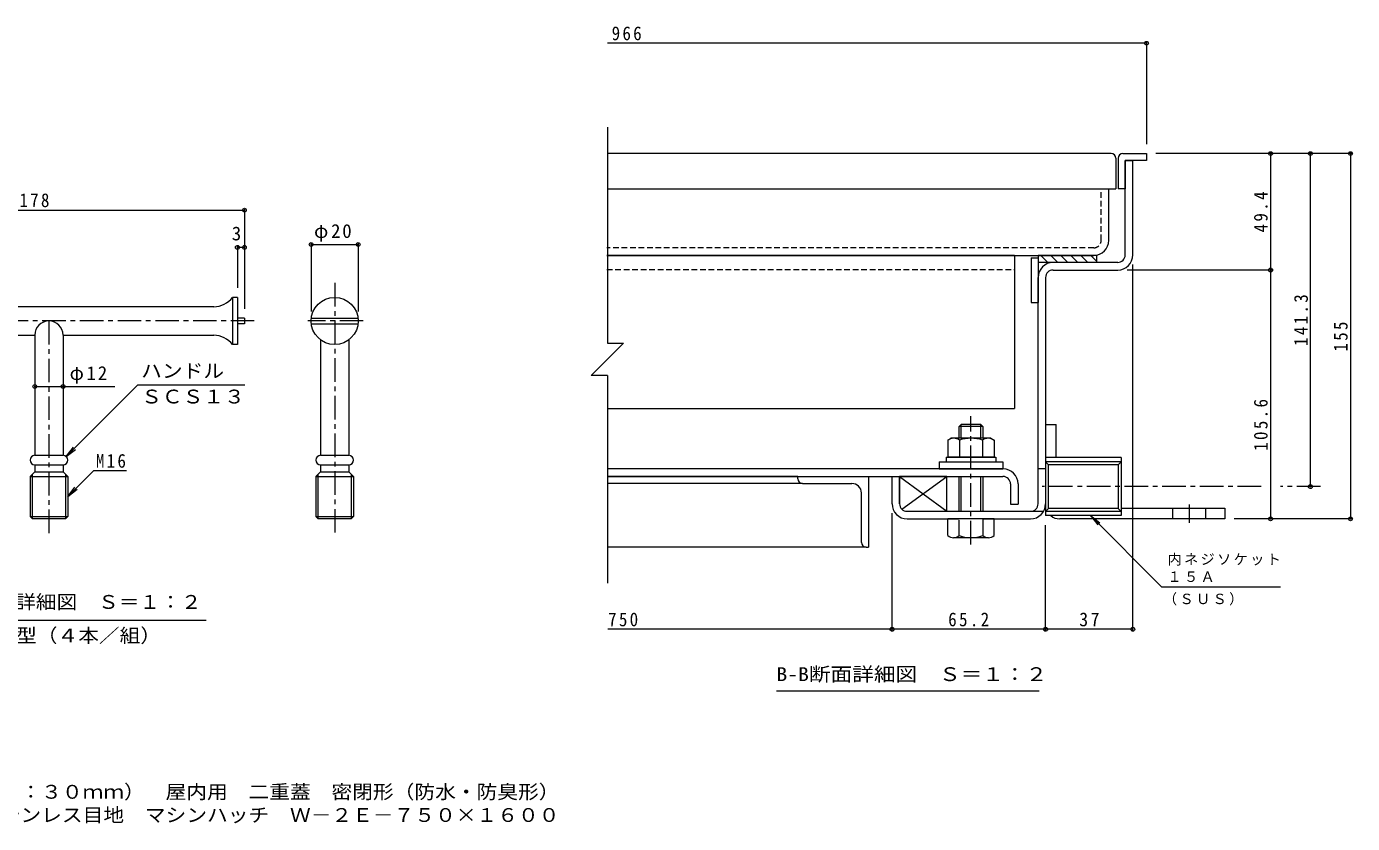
# Model space of a CAD drawing. Units: millimetres on the paper, enlarged 10 times, with parts at other scales. Extents: x -2620 to 2776, y -1962 to 1690.
# Drawn here: x -135 to 2679, y -1962 to -271 of the extents above; entities that cross this region are included whole.
import ezdxf
from ezdxf.enums import TextEntityAlignment as Align

# ---------------------------------------------------------------- set-up
doc = ezdxf.new("R2010")
doc.units = ezdxf.units.MM
doc.header["$LTSCALE"] = 10
doc.header["$PDMODE"] = 32
doc.header["$PDSIZE"] = 8
doc.linetypes.add('CHAIN1', pattern=[8, 5, -1, 1, -1])
doc.linetypes.add('DASHED1', pattern=[1.8, 1.2, -0.6])
for name, color, linetype, lineweight in [('D-1', 2, 'Continuous', 9), ('D-2', 3, 'Continuous', 9), ('D-3', 4, 'Continuous', 9), ('D-5', 7, 'Continuous', 9), ('D-6', 6, 'Continuous', 9), ('D-7', 5, 'Continuous', 5), ('D-9', 134, 'Continuous', 5), ('D-A', 3, 'Continuous', 9), ('D-B', 6, 'Continuous', 9), ('D-E', 3, 'Continuous', 9), ('D-F', 7, 'Continuous', 9), ('F-5_F-5ﾚｲﾔ', 7, 'Continuous', 9)]:
    doc.layers.add(name, color=color, linetype=linetype, lineweight=lineweight)
doc.styles.add('ＭＳ ゴシック', font='')
doc.styles.get('ＭＳ ゴシック').set_extended_font_data('MS Gothic')

msp = doc.modelspace()

# ---------------------------------------------------------------- linework, layer by layer
at = {"layer": 'D-1'}
for p, q in [((2196.9, -555.96), (2212.9, -555.96)), ((2196.9, -755.96), (2196.9, -555.96)), ((2212.9, -755.96), (2212.9, -555.96)), ((2180.9, -771.96), (2043.9, -771.96)), ((2043.9, -787.96), (2180.9, -787.96)), ((2011.9, -1283.96), (2011.9, -803.96)), ((2027.9, -803.96), (2027.9, -1283.96)), ((2027.9, -1209.96), (2011.9, -1209.96)), ((2187.9, -1186.08), (2027.9, -1186.08)), ((2027.9, -1186.08), (2027.9, -1309.08)), ((2182.09, -1201), (2033.71, -1201)), ((2033.71, -1294.16), (2033.71, -1201)), ((2187.9, -1195.19), (2182.09, -1201)), ((2182.09, -1201), (2182.09, -1294.16)), ((2187.9, -1186.08), (2187.9, -1309.08)), ((1717.9, -1283.96), (1717.9, -1225.96)), ((2027.9, -1299.97), (2033.71, -1294.16)), ((2182.09, -1294.16), (2033.71, -1294.16)), ((2187.9, -1299.97), (2182.09, -1294.16)), ((1733.9, -1299.96), (2023.61, -1299.96)), ((1733.9, -1315.96), (1844.4, -1315.96)), ((1894.4, -1315.96), (1995.9, -1315.96)), ((2187.9, -1299.97), (2027.9, -1299.97)), ((2187.9, -1309.08), (2027.9, -1309.08))]:
    msp.add_line(p, q, dxfattribs=at)
for points in [[(2187.9, -1195.19), (2027.9, -1195.19), (2033.71, -1201)], [(1701.9, -1283.96), (1701.9, -1225.96), (1717.9, -1225.96)]]:
    msp.add_lwpolyline(points, dxfattribs=at)
for centre, radius, start, end in [((2180.9, -755.96), 16, 270, 0), ((2180.9, -755.96), 32, 270, 0), ((2043.9, -803.96), 32, 90, 180), ((2043.9, -803.96), 16, 90, 180), ((1733.9, -1283.96), 32, 180, 270), ((1733.9, -1283.96), 16, 180, 270), ((1995.9, -1283.96), 32, 270, 0), ((1995.9, -1283.96), 16, 270, 0)]:
    msp.add_arc(centre, radius, start, end, dxfattribs=at)
at = {"layer": 'D-2', "linetype": 'DASHED1'}
for p, q in [((2145.9, -724.96), (2145.9, -615.96)), ((2129.9, -740.96), (1096.32, -740.96))]:
    msp.add_line(p, q, dxfattribs=at)
at = {"layer": 'D-2'}
for p, q in [((2161.9, -724.96), (2161.9, -615.96)), ((1096.38, -756.96), (2129.9, -756.96))]:
    msp.add_line(p, q, dxfattribs=at)
msp.add_arc((2129.9, -724.96), 32, 270, 0, dxfattribs=at)
at = {"layer": 'D-2', "linetype": 'DASHED1'}
msp.add_arc((2129.9, -724.96), 16, 270, 0, dxfattribs=at)
at = {"layer": 'D-3'}
for p, q in [((2176.9, -550.96), (2176.9, -615.96)), ((2181.9, -550.96), (2181.9, -615.96)), ((2191.9, -540.96), (2241.9, -540.96)), ((2241.9, -555.96), (2196.9, -555.96)), ((2196.9, -555.96), (2196.9, -615.96)), ((2241.9, -540.96), (2241.9, -555.96)), ((1097.64, -615.96), (2176.9, -615.96)), ((2196.9, -615.96), (2181.9, -615.96))]:
    msp.add_line(p, q, dxfattribs=at)
msp.add_lwpolyline([(2166.9, -540.96), (2116.9, -540.96), (1097.64, -540.96)], dxfattribs=at)
for centre, start, end in [((2166.9, -550.96), 0, 90), ((2191.9, -550.96), 90, 180)]:
    msp.add_arc(centre, 10, start, end, dxfattribs=at)
at = {"layer": 'D-5', "color": 3, "linetype": 'CHAIN1'}
for p, q in [((518.92, -815.04), (518.92, -1352.19)), ((348.35, -896.12), (-580.1, -896.12)), ((-87.61, -896.12), (-87.61, -1352.19)), ((579.68, -896.12), (461.93, -896.12))]:
    msp.add_line(p, q, dxfattribs=at)
at = {"layer": 'D-5', "color": 3}
for p, q in [((302.39, -846.12), (302.39, -946.12)), ((312.39, -846.12), (302.39, -846.12)), ((312.39, -846.12), (312.39, -946.12)), ((327.39, -890.37), (312.39, -890.37)), ((327.39, -890.37), (327.39, -901.87)), ((469.25, -890.37), (568.59, -890.37)), ((-57.61, -926.12), (262.39, -926.12)), ((-57.61, -926.12), (-57.61, -1181.12)), ((327.39, -901.87), (312.39, -901.87)), ((469.25, -901.87), (568.59, -901.87)), ((312.39, -946.12), (302.39, -946.12)), ((488.92, -936.12), (488.92, -1181.12)), ((548.92, -936.12), (548.92, -1181.12)), ((488.92, -1181.12), (548.92, -1181.12)), ((-117.61, -1201.12), (-117.61, -1216.12)), ((488.92, -1201.12), (548.92, -1201.12)), ((488.92, -1201.12), (488.92, -1216.12)), ((548.92, -1201.12), (548.92, -1216.12)), ((-127.61, -1226.12), (-117.61, -1216.12)), ((-127.61, -1226.12), (-127.61, -1310.85)), ((-122.61, -1316.12), (-122.61, -1221.12)), ((-117.61, -1216.12), (-57.61, -1216.12)), ((-47.61, -1226.12), (-57.61, -1216.12)), ((-52.61, -1221.12), (-52.61, -1316.12)), ((478.92, -1226.12), (488.92, -1216.12)), ((478.92, -1226.12), (478.92, -1310.85)), ((483.92, -1316.12), (483.92, -1221.12)), ((488.92, -1216.12), (548.92, -1216.12)), ((558.92, -1226.12), (548.92, -1216.12)), ((553.92, -1221.12), (553.92, -1316.12)), ((-127.61, -1310.85), (-47.61, -1310.85)), ((-127.61, -1310.85), (-122.61, -1316.12)), ((-52.61, -1316.12), (-122.61, -1316.12)), ((-52.61, -1316.12), (-47.61, -1310.85)), ((478.92, -1310.85), (558.92, -1310.85)), ((478.92, -1310.85), (483.92, -1316.12)), ((553.92, -1316.12), (483.92, -1316.12)), ((553.92, -1316.12), (558.92, -1310.85))]:
    msp.add_line(p, q, dxfattribs=at)
at = {"layer": 'D-5'}
for p, q in [((-57.61, -1035.26), (52.47, -1035.26)), ((101.33, -1031.7), (328.21, -1031.7)), ((-50.78, -1183.82), (-30.94, -1168.6)), ((7.52, -1213.36), (77.23, -1213.36)), ((-47.61, -1268.48), (-27.78, -1253.26)), ((2123.19, -1309.08), (2138.41, -1328.91)), ((2273.92, -1459.8), (2526.65, -1459.8)), ((-423.48, -1530.64), (246.52, -1530.64)), ((2014.07, -1681.39), (1456.57, -1681.39))]:
    msp.add_line(p, q, dxfattribs=at)
at = {"layer": 'D-5', "color": 3}
for points in [[(262.39, -866.12), (-562.61, -866.12), (-562.61, -926.12), (-117.61, -926.12)], [(-117.61, -926.12), (-117.61, -1181.12), (-57.61, -1181.12)], [(-117.61, -1201.12), (-57.61, -1201.12), (-57.61, -1216.12)], [(-127.61, -1226.12), (-47.61, -1226.12), (-47.61, -1310.85)], [(478.92, -1226.12), (558.92, -1226.12), (558.92, -1310.85)]]:
    msp.add_lwpolyline(points, dxfattribs=at)
at = {"layer": 'D-5'}
for points in [[(101.33, -1031.7), (-50.78, -1183.82), (-35.56, -1163.98)], [(7.52, -1213.36), (-47.61, -1268.48), (-32.39, -1248.65)], [(2273.92, -1459.8), (2123.19, -1309.08), (2143.03, -1324.3)]]:
    msp.add_lwpolyline(points, dxfattribs=at)
at = {"layer": 'D-5', "color": 3}
msp.add_circle((518.92, -896.12), 50, dxfattribs=at)
for centre, radius, start, end in [((260.57, -812.48), 53.67, 271.94333, 321.18758), ((-87.61, -926.12), 30, 0, 180), ((260.57, -979.76), 53.67, 38.81242, 88.06058), ((-117.61, -1191.12), 10, 90, 270), ((-57.61, -1191.12), 10, 270, 90), ((488.92, -1191.12), 10, 90, 270), ((548.92, -1191.12), 10, 270, 90)]:
    msp.add_arc(centre, radius, start, end, dxfattribs=at)
at = {"layer": 'D-6'}
for p, q in [((2011.9, -756.96), (2011.9, -856.96)), ((2032.59, -771.96), (2017.59, -756.96)), ((2053.8, -771.96), (2038.8, -756.96)), ((2075.02, -771.96), (2060.02, -756.96)), ((2096.23, -771.96), (2081.23, -756.96)), ((2117.45, -771.96), (2102.45, -756.96)), ((2136.9, -770.2), (2123.66, -756.96)), ((1996.9, -761.96), (2011.9, -761.96)), ((1996.9, -761.96), (1996.9, -856.96)), ((2136.9, -771.96), (2011.9, -771.96)), ((1996.9, -856.96), (2011.9, -856.96)), ((1717.9, -1225.96), (1717.9, -1283.96)), ((1722.42, -1295.11), (1817.9, -1225.96)), ((1733.9, -1299.96), (1817.9, -1299.96))]:
    msp.add_line(p, q, dxfattribs=at)
msp.add_lwpolyline([(2136.9, -771.96), (2136.9, -756.96), (2011.9, -756.96)], dxfattribs=at)
msp.add_lwpolyline([(1817.9, -1299.96), (1817.9, -1225.96), (1717.9, -1225.96)], close=True, dxfattribs=at)
at = {"layer": 'D-7'}
for p, q in [((1848.46, -1115.96), (1844.4, -1120.02)), ((1894.4, -1120.02), (1844.4, -1120.02)), ((1844.4, -1143.46), (1844.4, -1120.02)), ((1890.34, -1115.96), (1848.46, -1115.96)), ((1848.46, -1143.46), (1848.46, -1115.96)), ((1890.34, -1115.96), (1894.4, -1120.02)), ((1890.34, -1143.46), (1890.34, -1115.96)), ((1894.4, -1120.02), (1894.4, -1143.46)), ((1894.4, -1120.02), (1894.4, -1143.46)), ((1844.4, -1299.96), (1844.4, -1225.96)), ((1848.46, -1299.96), (1848.46, -1225.96)), ((1890.34, -1299.96), (1890.34, -1225.96)), ((1894.4, -1225.96), (1894.4, -1299.96)), ((1918.4, -1315.96), (1820.4, -1315.96)), ((1820.4, -1351.49), (1820.4, -1315.96)), ((1844.4, -1351.49), (1844.4, -1318.97)), ((1894.4, -1315.96), (1894.4, -1351.49)), ((1918.4, -1351.49), (1918.4, -1315.96)), ((1906.4, -1355.97), (1832.4, -1355.97))]:
    msp.add_line(p, q, dxfattribs=at)
at = {"layer": 'D-7', "linetype": 'CHAIN1'}
msp.add_line((1869.4, -1370.35), (1869.4, -1098.3), dxfattribs=at)
at = {"layer": 'D-7', "color": 2, "lineweight": 9}
for p, q in [((1820.33, -1148.76), (1826.9, -1144.96)), ((1820.33, -1148.76), (1820.33, -1184.96)), ((1911.9, -1144.96), (1826.9, -1144.96)), ((1844.86, -1148.76), (1844.86, -1184.96)), ((1893.94, -1148.76), (1893.94, -1184.96))]:
    msp.add_line(p, q, dxfattribs=at)
at = {"layer": 'D-7', "color": 134}
for p, q in [((1801.9, -1194.96), (1801.9, -1209.96)), ((1801.9, -1194.96), (1936.9, -1194.96)), ((1801.9, -1209.96), (1936.9, -1209.96)), ((1936.9, -1194.96), (1936.9, -1209.96))]:
    msp.add_line(p, q, dxfattribs=at)
at = {"layer": 'D-7', "color": 6, "lineweight": 9}
for p, q in [((1816.9, -1184.96), (1816.9, -1194.96)), ((1816.9, -1194.96), (1921.9, -1194.96))]:
    msp.add_line(p, q, dxfattribs=at)
at = {"layer": 'D-7', "color": 2, "lineweight": 9}
msp.add_lwpolyline([(1911.9, -1144.96), (1918.48, -1148.76), (1918.48, -1184.96), (1820.33, -1184.96)], dxfattribs=at)
at = {"layer": 'D-7', "color": 6, "lineweight": 9}
msp.add_lwpolyline([(1816.9, -1184.96), (1921.9, -1184.96), (1921.9, -1194.96)], dxfattribs=at)
at = {"layer": 'D-7', "color": 2, "lineweight": 9}
for centre, radius, start, end in [((1834.81, -1173.85), 28.97, 94.38438, 120), ((1831.83, -1169.16), 24.21, 57.42749, 88.18784), ((1869.4, -1226.17), 81.2, 72.41188, 107.5881), ((1906.97, -1169.16), 24.21, 91.81215, 122.57249), ((1903.99, -1173.85), 28.97, 59.99998, 85.6156)]:
    msp.add_arc(centre, radius, start, end, dxfattribs=at)
at = {"layer": 'D-7'}
for centre, radius, start, end in [((1832.4, -1337.64), 18.33, 229.1022, 310.89809), ((1869.4, -1283.89), 72.08, 249.70546, 290.29454), ((1906.4, -1337.64), 18.33, 229.10191, 310.8978)]:
    msp.add_arc(centre, radius, start, end, dxfattribs=at)
at = {"layer": 'D-9'}
for p, q in [((1961.9, -756.96), (1096.38, -756.96)), ((1961.9, -756.96), (1961.9, -1081.96)), ((1097.64, -1081.96), (1961.9, -1081.96))]:
    msp.add_line(p, q, dxfattribs=at)
at = {"layer": 'D-9', "linetype": 'DASHED1'}
msp.add_line((1096.5, -786.96), (1961.9, -786.96), dxfattribs=at)
at = {"layer": 'D-A'}
for p, q in [((1937.4, -1209.96), (1098.35, -1209.96)), ((1098.35, -1225.96), (1937.4, -1225.96)), ((1953.4, -1241.96), (1953.4, -1284.96)), ((1969.4, -1241.96), (1969.4, -1284.96)), ((1953.4, -1284.96), (1969.4, -1284.96))]:
    msp.add_line(p, q, dxfattribs=at)
for radius in [32, 16]:
    msp.add_arc((1937.4, -1241.96), radius, 0, 90, dxfattribs=at)
at = {"layer": 'D-B'}
for p, q in [((1501.9, -1225.96), (1098.35, -1225.96)), ((1501.9, -1225.96), (1651.9, -1225.96)), ((1501.9, -1230.96), (1501.9, -1225.96)), ((1651.9, -1225.96), (1651.9, -1375.96)), ((1511.9, -1240.96), (1098.35, -1240.96)), ((1511.9, -1240.96), (1616.9, -1240.96)), ((1636.9, -1365.96), (1636.9, -1260.96)), ((1646.9, -1375.96), (1098.35, -1375.96)), ((1646.9, -1375.96), (1651.9, -1375.96))]:
    msp.add_line(p, q, dxfattribs=at)
for centre, radius, start, end in [((1511.9, -1230.96), 10, 180, 270), ((1616.9, -1260.96), 20, 0, 90), ((1646.9, -1365.96), 10, 180, 270)]:
    msp.add_arc(centre, radius, start, end, dxfattribs=at)
at = {"layer": 'D-E'}
for p, q in [((2027.9, -1115.96), (2027.9, -1283.96)), ((2027.9, -1115.96), (2050.4, -1115.96)), ((2050.4, -1186.08), (2050.4, -1115.96)), ((2187.9, -1293.46), (2407.9, -1293.46)), ((2297.9, -1315.96), (2297.9, -1293.46)), ((2367.9, -1315.96), (2367.9, -1293.46))]:
    msp.add_line(p, q, dxfattribs=at)
at = {"layer": 'D-E', "linetype": 'CHAIN1'}
msp.add_line((2332.9, -1324.7), (2332.9, -1285.25), dxfattribs=at)
at = {"layer": 'D-E'}
msp.add_lwpolyline([(2407.9, -1293.46), (2407.9, -1315.96), (2057.9, -1315.96)], dxfattribs=at)
msp.add_arc((2057.9, -1285.96), 30, 230.3984, 270, dxfattribs=at)
at = {"layer": 'D-F'}
for p, q in [((2241.9, -306.86), (1097.64, -306.86)), ((2241.9, -303.86), (2241.9, -520.96)), ((1097.64, -485.2), (1097.64, -943.05)), ((2678.17, -540.96), (2261.9, -540.96)), ((2505.51, -540.96), (2505.51, -787.96)), ((2589.85, -1247.58), (2589.85, -540.96)), ((2675.17, -540.96), (2675.17, -1315.96)), ((-562.61, -661.01), (327.39, -661.01)), ((327.39, -658.01), (327.39, -870.37)), ((468.92, -730.91), (468.92, -876.12)), ((568.92, -730.91), (568.92, -876.12)), ((312.39, -736.91), (312.39, -826.12)), ((327.39, -739.91), (312.39, -739.91)), ((468.92, -733.91), (568.92, -733.91)), ((2508.51, -787.96), (2200.9, -787.96)), ((2212.9, -1553.3), (2212.9, -775.96)), ((2505.51, -787.96), (2505.51, -1315.96)), ((1132.05, -943.05), (1063.23, -1011.87)), ((1097.64, -943.05), (1132.05, -943.05)), ((1097.64, -1011.87), (1063.23, -1011.87)), ((1097.64, -1011.87), (1097.64, -1452.5)), ((-117.61, -1035.26), (-57.61, -1035.26)), ((1701.9, -1553.3), (1701.9, -1303.96)), ((2678.17, -1315.96), (2427.9, -1315.96)), ((2027.9, -1553.3), (2027.9, -1329.08)), ((1701.9, -1550.3), (1098.35, -1550.3)), ((2027.9, -1550.3), (1701.9, -1550.3)), ((2212.9, -1550.3), (2027.9, -1550.3))]:
    msp.add_line(p, q, dxfattribs=at)
at = {"layer": 'D-F', "linetype": 'CHAIN1'}
for p, q in [((2485.28, -1247.58), (2020.54, -1247.58)), ((2611.23, -1247.58), (2526.11, -1247.58))]:
    msp.add_line(p, q, dxfattribs=at)
at = {"layer": 'D-F'}
for p in [(2241.9, -306.86), (2505.51, -540.96), (2589.85, -540.96), (2675.17, -540.96), (327.39, -661.01), (468.92, -733.91), (568.92, -733.91), (312.39, -739.91), (327.39, -739.91), (2505.51, -787.96), (-117.61, -1035.26), (-57.61, -1035.26), (2589.85, -1247.58), (2505.51, -1315.96), (2675.17, -1315.96), (1701.9, -1550.3), (2027.9, -1550.3), (2212.9, -1550.3)]:
    msp.add_point(p, dxfattribs=at)

# ---------------------------------------------------------------- texts
at = {"layer": 'D-5', "color": 2, "style": 'ＭＳ ゴシック'}
for s, width, p in [('ハンドル', 1.1, (108.21, -1025.38)), ('ＳＣＳ１３', 1.1, (108.21, -1079.91)), ('開閉ハンドル詳細図\u3000Ｓ＝１：２', 1.1, (-423.48, -1515.64)), ('Ｋ－１ｂ型（４本／組）', 1.1, (-333.48, -1586.86)), ('B-B断面詳細図\u3000Ｓ＝１：２', 1.15, (1456.57, -1668.89))]:
    msp.add_text(s, height=29.33, dxfattribs=dict(at, width=width)).set_placement(p, align=Align.BOTTOM_LEFT)
at = {"layer": 'D-5', "color": 2, "insert": (12.23, -1207.89), "char_height": 29.33, "attachment_point": 7, "style": 'ＭＳ ゴシック'}
msp.add_mtext('\\T1.27;\\W0.9;M16', dxfattribs=at)
at = {"layer": 'D-5', "char_height": 21.99, "attachment_point": 7, "style": 'ＭＳ ゴシック'}
for s, insert in [('\\T1.17;内ネジソケット', (2286.65, -1415.13)), ('\\T1.17;１５Ａ', (2286.65, -1449.97)), ('\\T1.17;（ＳＵＳ）', (2276.99, -1499.65))]:
    msp.add_mtext(s, dxfattribs=dict(at, insert=insert))
at = {"layer": 'D-F', "color": 2, "style": 'ＭＳ ゴシック'}
msp.add_text('3', height=29.33, dxfattribs=at).set_placement((300.54, -733.91), align=Align.BOTTOM_LEFT)
at = {"layer": 'D-F', "color": 2, "char_height": 29.33, "attachment_point": 7, "style": 'ＭＳ ゴシック'}
for s, insert in [('\\T1.27;\\W0.9;966', (1106.9, -300.86)), ('\\T1.27;\\W0.9;178', (-150.11, -655.01)), ('\\T1.19;φ20', (475.17, -727.91)), ('\\T1.19;φ12', (-43.68, -1029.26)), ('\\T1.27;\\W0.9;750', (1099.47, -1544.3)), ('\\T1.28;\\W0.9;65.2', (1821.15, -1544.3)), ('\\T1.27;\\W0.95;37', (2099.15, -1544.3))]:
    msp.add_mtext(s, dxfattribs=dict(at, insert=insert))
at = {"layer": 'D-F', "color": 2, "char_height": 29.33, "attachment_point": 7, "rotation": 90, "style": 'ＭＳ ゴシック'}
for s, insert in [('\\T1.28;\\W0.9;49.4', (2499.51, -708.21)), ('\\T1.28;\\W0.9;141.3', (2584.85, -949.27)), ('\\T1.27;\\W0.9;155', (2669.17, -960.96)), ('\\T1.28;\\W0.9;105.6', (2499.51, -1171.56))]:
    msp.add_mtext(s, dxfattribs=dict(at, insert=insert))
at = {"layer": 'F-5_F-5ﾚｲﾔ', "color": 2, "style": 'ＭＳ ゴシック', "width": 1.1}
for s, p in [('充填用（充填深さ：３０ｍｍ）\u3000屋内用\u3000二重蓋\u3000密閉形（防水・防臭形）', (-500.11, -1918.5)), ('スチール製\u3000ステンレス目地\u3000マシンハッチ\u3000Ｗ－２Ｅ－７５０×１６００', (-500.11, -1967.71))]:
    msp.add_text(s, height=29.33, dxfattribs=at).set_placement(p, align=Align.BOTTOM_LEFT)

doc.saveas('drawing.dxf')
